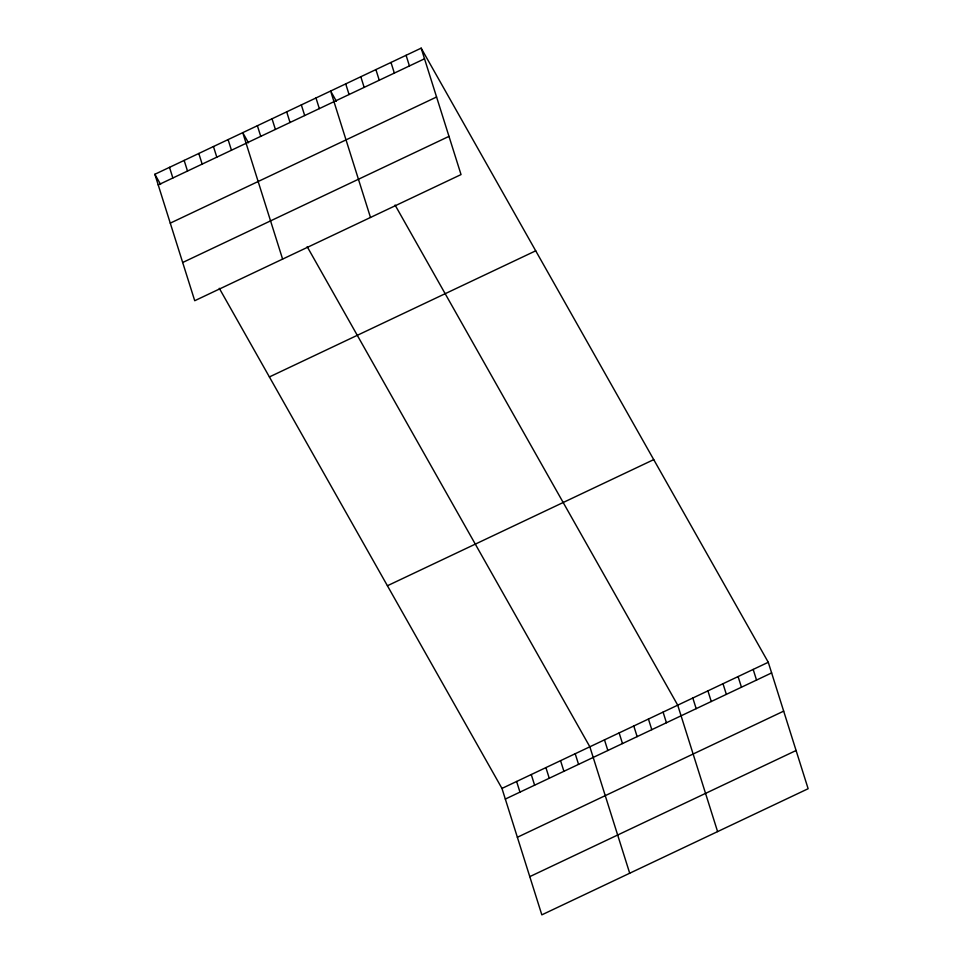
<?xml version="1.0" encoding="UTF-8"?>
<svg xmlns="http://www.w3.org/2000/svg" width="963" height="963" viewBox="0 0 963 963"><rect width="100%" height="100%" fill="white"/><g stroke="black" fill="none" stroke-linecap="round" stroke-linejoin="round"><path stroke-width="1.44" d="M421.168 48.15L461.036 174.58L194.731 300.721L154.862 174.279L421.168 48.15L768.269 662.279L808.138 788.721L541.832 914.85L501.964 788.42L219.287 288.286M158.221 184.92L424.527 58.791M170.27 223.139L436.576 96.998M182.681 262.502L448.987 136.373M269.399 376.942L535.717 250.813M387.415 585.757L653.733 459.616M501.964 788.42L768.269 662.279M505.322 799.061L771.628 672.92M517.372 837.268L783.677 711.139M529.782 876.643L796.088 750.502M336.352 101.163L330.622 91.04L370.49 217.469M395.059 205.035L677.723 705.169L717.591 831.599M248.466 142.789L242.748 132.653L282.604 259.095M307.173 246.66L589.85 746.794L629.706 873.224M154.862 174.279L160.592 184.415M753.186 669.429L756.533 680.071M738.091 676.58L741.45 687.221M722.996 683.73L726.355 694.371M707.913 690.868L711.26 701.509M692.818 698.019L696.177 708.66M663.086 712.102L666.432 722.744M648.436 719.048L651.795 729.689M633.786 725.982L637.145 736.623M406.085 55.3L409.431 65.941M619.137 732.915L622.495 743.556M390.99 62.451L394.349 73.092M604.487 739.861L607.846 750.502M375.895 69.589L379.253 80.23M575.2 753.728L578.558 764.369M360.812 76.739L364.158 87.38M560.55 760.662L563.909 771.303M345.717 83.889L349.075 94.53M545.901 767.607L549.259 778.248M531.263 774.541L534.609 785.182M315.984 97.973L319.331 108.614M516.613 781.475L519.96 792.116M301.335 104.907L304.693 115.548M286.685 111.852L290.044 122.494M272.035 118.786L275.394 129.427M257.386 125.72L260.744 136.361M228.099 139.599L231.457 150.24M213.449 146.532L216.807 157.174M198.799 153.466L202.158 164.107M184.15 160.412L187.508 171.053M169.512 167.345L172.859 177.986"/></g></svg>
